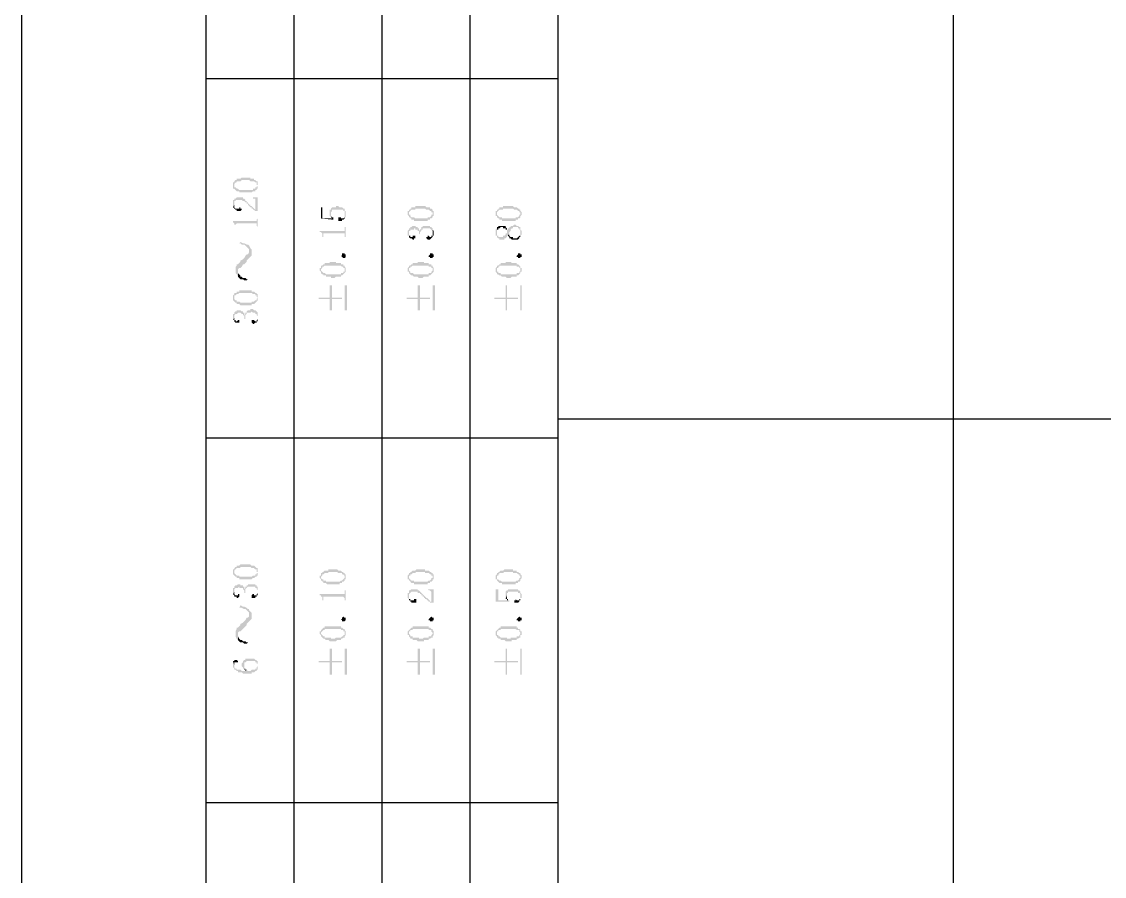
# Model space of a CAD drawing. Header units: millimetres. Extents: x 7018 to 13530, y 4187 to 5692.
# Drawn here: x 8881.97 to 8921.41, y 4588.03 to 4619.14 of the extents above; entities that cross this region are included whole.
import ezdxf

# ---------------------------------------------------------------- set-up
doc = ezdxf.new("R2010")
doc.units = ezdxf.units.MM

msp = doc.modelspace()

# ---------------------------------------------------------------- hatches: boundary and pattern name
at = {"transparency": 33554559}
for points in [[(8889.668, 4613.196), (8889.668, 4613.106), (8889.668, 4613.061), (8889.713, 4613.061), (8889.713, 4613.196), (8889.713, 4613.241), (8889.713, 4613.241), (8889.759, 4613.287), (8889.804, 4613.287), (8889.804, 4613.332), (8889.939, 4613.332), (8889.984, 4613.377), (8890.255, 4613.377), (8890.3, 4613.332), (8890.436, 4613.332), (8890.481, 4613.287), (8890.526, 4613.287), (8890.526, 4613.241), (8890.526, 4613.196), (8890.571, 4613.196), (8890.571, 4613.332), (8890.526, 4613.332), (8890.481, 4613.377), (8890.436, 4613.377), (8890.436, 4613.422), (8890.3, 4613.422), (8890.3, 4613.467), (8889.984, 4613.467), (8889.939, 4613.422), (8889.804, 4613.422), (8889.804, 4613.377), (8889.759, 4613.377), (8889.713, 4613.332), (8889.713, 4613.287), (8889.668, 4613.287), (8889.668, 4613.241)], [(8889.713, 4613.061), (8889.713, 4613.061), (8889.759, 4613.016), (8889.759, 4613.016), (8889.804, 4612.971), (8889.894, 4612.971), (8889.894, 4612.926), (8890.345, 4612.926), (8890.39, 4612.971), (8890.481, 4612.971), (8890.481, 4613.016), (8890.526, 4613.016), (8890.526, 4613.061), (8890.571, 4613.061), (8890.571, 4613.106), (8890.571, 4613.151), (8890.571, 4613.196), (8890.571, 4613.241), (8890.571, 4613.287), (8890.571, 4613.332), (8890.571, 4613.151), (8890.526, 4613.151), (8890.526, 4613.106), (8890.481, 4613.106), (8890.481, 4613.061), (8890.39, 4613.061), (8890.39, 4613.016), (8889.894, 4613.016), (8889.849, 4613.061), (8889.804, 4613.061), (8889.759, 4613.106), (8889.713, 4613.106), (8889.713, 4613.151), (8889.713, 4613.196)], [(8889.668, 4612.519), (8889.668, 4612.474), (8889.668, 4612.384), (8889.668, 4612.384), (8889.713, 4612.474), (8889.713, 4612.564), (8889.713, 4612.61), (8889.759, 4612.61), (8889.759, 4612.655), (8889.984, 4612.655), (8890.029, 4612.61), (8890.075, 4612.61), (8890.12, 4612.564), (8890.165, 4612.564), (8890.165, 4612.519), (8890.21, 4612.519), (8890.21, 4612.474), (8890.21, 4612.474), (8890.255, 4612.429), (8890.255, 4612.429), (8890.3, 4612.384), (8890.345, 4612.384), (8890.345, 4612.339), (8890.39, 4612.339), (8890.39, 4612.294), (8890.436, 4612.294), (8890.481, 4612.249), (8890.526, 4612.249), (8890.481, 4612.294), (8890.481, 4612.294), (8890.436, 4612.339), (8890.436, 4612.339), (8890.39, 4612.384), (8890.39, 4612.384), (8890.345, 4612.429), (8890.3, 4612.429), (8890.3, 4612.474), (8890.255, 4612.474), (8890.255, 4612.519), (8890.21, 4612.519), (8890.21, 4612.564), (8890.165, 4612.564), (8890.165, 4612.61), (8890.12, 4612.61), (8890.12, 4612.655), (8890.12, 4612.655), (8890.075, 4612.7), (8890.029, 4612.7), (8890.029, 4612.745), (8889.804, 4612.745), (8889.759, 4612.7), (8889.713, 4612.7), (8889.713, 4612.655), (8889.668, 4612.655), (8889.668, 4612.61)], [(8890.345, 4612.745), (8890.39, 4612.745), (8890.39, 4612.7), (8890.481, 4612.7), (8890.481, 4612.655), (8890.481, 4612.294), (8890.526, 4612.249), (8890.571, 4612.249), (8890.571, 4612.745)], [(8889.668, 4612.384), (8889.713, 4612.339), (8889.713, 4612.339), (8889.759, 4612.294), (8889.804, 4612.294), (8889.804, 4612.249), (8889.939, 4612.249), (8889.984, 4612.294), (8889.984, 4612.339), (8889.939, 4612.339), (8889.939, 4612.384), (8889.894, 4612.384), (8889.894, 4612.339), (8889.759, 4612.339), (8889.713, 4612.384), (8889.713, 4612.474), (8889.713, 4612.474)], [(8892.873, 4612.384), (8892.873, 4611.978), (8893.324, 4611.933), (8893.324, 4611.978), (8893.324, 4612.023), (8893.279, 4611.978), (8892.918, 4611.978), (8892.918, 4612.384)], [(8893.189, 4612.203), (8893.189, 4612.113), (8893.189, 4612.068), (8893.189, 4612.068), (8893.234, 4612.023), (8893.234, 4612.158), (8893.234, 4612.203), (8893.234, 4612.203), (8893.279, 4612.249), (8893.279, 4612.294), (8893.685, 4612.294), (8893.685, 4612.249), (8893.73, 4612.249), (8893.73, 4612.203), (8893.73, 4612.158), (8893.73, 4612.023), (8893.775, 4612.023), (8893.775, 4612.068), (8893.775, 4612.158), (8893.775, 4612.203), (8893.775, 4612.249), (8893.73, 4612.249), (8893.73, 4612.294), (8893.73, 4612.339), (8893.685, 4612.339), (8893.64, 4612.384), (8893.55, 4612.384), (8893.505, 4612.429), (8893.414, 4612.429), (8893.414, 4612.384), (8893.279, 4612.384), (8893.234, 4612.339), (8893.234, 4612.294), (8893.189, 4612.294), (8893.189, 4612.249)], [(8893.234, 4612.023), (8893.234, 4612.023), (8893.279, 4611.978), (8893.279, 4611.978), (8893.324, 4612.023), (8893.279, 4612.023), (8893.234, 4612.068), (8893.234, 4612.113), (8893.234, 4612.158)], [(8893.505, 4611.978), (8893.505, 4611.888), (8893.64, 4611.888), (8893.64, 4611.933), (8893.685, 4611.933), (8893.73, 4611.978), (8893.73, 4612.158), (8893.73, 4612.068), (8893.73, 4612.023), (8893.73, 4612.023), (8893.685, 4611.978), (8893.595, 4611.978), (8893.595, 4612.023), (8893.505, 4612.023)], [(8896.032, 4612.158), (8896.032, 4612.113), (8896.032, 4612.113), (8896.077, 4612.068), (8896.077, 4612.023), (8896.077, 4612.158), (8896.077, 4612.203), (8896.077, 4612.203), (8896.122, 4612.249), (8896.122, 4612.249), (8896.167, 4612.294), (8896.303, 4612.294), (8896.303, 4612.339), (8896.664, 4612.339), (8896.709, 4612.294), (8896.799, 4612.294), (8896.844, 4612.249), (8896.889, 4612.249), (8896.889, 4612.203), (8896.935, 4612.203), (8896.935, 4612.158), (8896.935, 4612.294), (8896.935, 4612.294), (8896.889, 4612.339), (8896.844, 4612.339), (8896.844, 4612.384), (8896.709, 4612.384), (8896.664, 4612.429), (8896.303, 4612.429), (8896.303, 4612.384), (8896.167, 4612.384), (8896.167, 4612.339), (8896.122, 4612.339), (8896.122, 4612.294), (8896.077, 4612.294), (8896.077, 4612.249), (8896.032, 4612.249)], [(8896.077, 4612.023), (8896.122, 4612.023), (8896.122, 4611.978), (8896.167, 4611.978), (8896.167, 4611.933), (8896.258, 4611.933), (8896.258, 4611.888), (8896.754, 4611.888), (8896.754, 4611.933), (8896.844, 4611.933), (8896.844, 4611.978), (8896.889, 4611.978), (8896.935, 4612.023), (8896.935, 4612.068), (8896.98, 4612.068), (8896.98, 4612.113), (8896.98, 4612.158), (8896.98, 4612.203), (8896.98, 4612.249), (8896.935, 4612.249), (8896.935, 4612.294), (8896.935, 4612.158), (8896.935, 4612.113), (8896.889, 4612.113), (8896.889, 4612.068), (8896.889, 4612.068), (8896.844, 4612.023), (8896.754, 4612.023), (8896.754, 4611.978), (8896.303, 4611.978), (8896.258, 4612.023), (8896.167, 4612.023), (8896.122, 4612.068), (8896.122, 4612.113), (8896.077, 4612.113), (8896.077, 4612.158)], [(8899.236, 4612.158), (8899.236, 4612.113), (8899.236, 4612.068), (8899.281, 4612.068), (8899.281, 4612.023), (8899.281, 4612.158), (8899.281, 4612.203), (8899.281, 4612.203), (8899.327, 4612.249), (8899.327, 4612.249), (8899.372, 4612.294), (8899.507, 4612.294), (8899.507, 4612.339), (8899.868, 4612.339), (8899.913, 4612.294), (8900.004, 4612.294), (8900.049, 4612.249), (8900.094, 4612.249), (8900.094, 4612.203), (8900.139, 4612.203), (8900.139, 4612.158), (8900.139, 4612.294), (8900.094, 4612.294), (8900.094, 4612.339), (8900.049, 4612.339), (8900.004, 4612.384), (8899.913, 4612.384), (8899.868, 4612.429), (8899.507, 4612.429), (8899.507, 4612.384), (8899.372, 4612.384), (8899.372, 4612.339), (8899.327, 4612.339), (8899.327, 4612.294), (8899.281, 4612.294), (8899.281, 4612.249), (8899.236, 4612.249)], [(8899.281, 4612.023), (8899.281, 4612.023), (8899.327, 4611.978), (8899.372, 4611.978), (8899.372, 4611.933), (8899.462, 4611.933), (8899.462, 4611.888), (8899.958, 4611.888), (8899.958, 4611.933), (8900.049, 4611.933), (8900.049, 4611.978), (8900.094, 4611.978), (8900.139, 4612.023), (8900.139, 4612.068), (8900.139, 4612.068), (8900.184, 4612.113), (8900.184, 4612.158), (8900.184, 4612.203), (8900.184, 4612.203), (8900.139, 4612.249), (8900.139, 4612.294), (8900.139, 4612.158), (8900.139, 4612.113), (8900.094, 4612.113), (8900.094, 4612.068), (8900.094, 4612.068), (8900.049, 4612.023), (8899.958, 4612.023), (8899.958, 4611.978), (8899.462, 4611.978), (8899.462, 4612.023), (8899.372, 4612.023), (8899.327, 4612.068), (8899.327, 4612.068), (8899.281, 4612.113), (8899.281, 4612.158)], [(8889.668, 4611.888), (8889.668, 4611.842), (8889.668, 4611.842), (8889.713, 4611.797), (8889.713, 4611.752), (8889.759, 4611.752), (8889.759, 4611.617), (8889.759, 4611.752), (8889.759, 4611.752), (8889.804, 4611.797), (8890.526, 4611.797), (8890.526, 4611.752), (8890.526, 4611.707), (8890.571, 4611.662), (8890.571, 4611.617), (8890.571, 4612.023), (8890.571, 4611.978), (8890.526, 4611.933), (8890.526, 4611.888), (8890.481, 4611.888)], [(8899.236, 4611.481), (8899.236, 4611.436), (8899.236, 4611.346), (8899.281, 4611.346), (8899.281, 4611.301), (8899.281, 4611.301), (8899.327, 4611.256), (8899.372, 4611.256), (8899.372, 4611.211), (8899.552, 4611.211), (8899.552, 4611.256), (8899.597, 4611.256), (8899.643, 4611.301), (8899.643, 4611.346), (8899.688, 4611.346), (8899.688, 4611.391), (8899.688, 4611.391), (8899.733, 4611.436), (8899.733, 4611.481), (8899.733, 4611.481), (8899.778, 4611.526), (8899.778, 4611.572), (8899.778, 4611.572), (8899.823, 4611.617), (8899.868, 4611.617), (8899.868, 4611.662), (8900.049, 4611.662), (8900.049, 4611.617), (8900.094, 4611.617), (8900.094, 4611.572), (8900.139, 4611.572), (8900.139, 4611.481), (8900.139, 4611.346), (8900.139, 4611.346), (8900.184, 4611.391), (8900.184, 4611.481), (8900.184, 4611.526), (8900.184, 4611.526), (8900.139, 4611.572), (8900.139, 4611.617), (8900.139, 4611.662), (8900.094, 4611.662), (8900.049, 4611.707), (8900.004, 4611.707), (8899.958, 4611.752), (8899.913, 4611.752), (8899.868, 4611.707), (8899.778, 4611.707), (8899.778, 4611.662), (8899.733, 4611.662), (8899.733, 4611.617), (8899.688, 4611.617), (8899.688, 4611.572), (8899.643, 4611.572), (8899.643, 4611.526), (8899.643, 4611.436), (8899.597, 4611.436), (8899.597, 4611.391), (8899.597, 4611.391), (8899.552, 4611.346), (8899.507, 4611.346), (8899.507, 4611.301), (8899.327, 4611.301), (8899.327, 4611.346), (8899.281, 4611.346), (8899.281, 4611.391), (8899.281, 4611.617), (8899.236, 4611.572)], [(8892.828, 4611.526), (8892.828, 4611.481), (8892.873, 4611.481), (8892.918, 4611.436), (8892.918, 4611.346), (8892.918, 4611.301), (8892.963, 4611.301), (8892.963, 4611.391), (8892.963, 4611.436), (8893.73, 4611.436), (8893.73, 4611.391), (8893.73, 4611.346), (8893.73, 4611.301), (8893.775, 4611.301), (8893.775, 4611.662), (8893.73, 4611.662), (8893.73, 4611.572), (8893.73, 4611.526), (8893.64, 4611.526)], [(8896.032, 4611.436), (8896.032, 4611.346), (8896.077, 4611.346), (8896.077, 4611.436), (8896.077, 4611.481), (8896.077, 4611.526), (8896.122, 4611.526), (8896.122, 4611.572), (8896.258, 4611.572), (8896.258, 4611.617), (8896.303, 4611.617), (8896.303, 4611.572), (8896.393, 4611.572), (8896.393, 4611.526), (8896.438, 4611.526), (8896.438, 4611.481), (8896.438, 4611.436), (8896.438, 4611.436), (8896.483, 4611.391), (8896.483, 4611.436), (8896.483, 4611.481), (8896.528, 4611.526), (8896.528, 4611.572), (8896.574, 4611.572), (8896.574, 4611.617), (8896.844, 4611.617), (8896.889, 4611.572), (8896.889, 4611.572), (8896.935, 4611.526), (8896.935, 4611.481), (8896.935, 4611.436), (8896.935, 4611.617), (8896.935, 4611.617), (8896.889, 4611.662), (8896.844, 4611.662), (8896.844, 4611.707), (8896.574, 4611.707), (8896.574, 4611.662), (8896.528, 4611.662), (8896.528, 4611.617), (8896.528, 4611.617), (8896.483, 4611.572), (8896.483, 4611.526), (8896.483, 4611.526), (8896.438, 4611.572), (8896.438, 4611.617), (8896.393, 4611.617), (8896.393, 4611.662), (8896.348, 4611.662), (8896.303, 4611.707), (8896.213, 4611.707), (8896.167, 4611.662), (8896.122, 4611.662), (8896.122, 4611.617), (8896.077, 4611.617), (8896.077, 4611.572), (8896.077, 4611.572), (8896.032, 4611.526), (8896.032, 4611.481)], [(8896.077, 4611.346), (8896.077, 4611.301), (8896.077, 4611.301), (8896.122, 4611.256), (8896.167, 4611.256), (8896.213, 4611.211), (8896.258, 4611.211), (8896.258, 4611.256), (8896.303, 4611.256), (8896.303, 4611.301), (8896.303, 4611.346), (8896.213, 4611.346), (8896.213, 4611.301), (8896.122, 4611.301), (8896.122, 4611.346), (8896.077, 4611.346), (8896.077, 4611.391), (8896.077, 4611.436)], [(8896.709, 4611.256), (8896.709, 4611.256), (8896.754, 4611.211), (8896.844, 4611.211), (8896.889, 4611.256), (8896.889, 4611.256), (8896.935, 4611.301), (8896.935, 4611.346), (8896.98, 4611.346), (8896.98, 4611.436), (8896.98, 4611.481), (8896.98, 4611.526), (8896.98, 4611.526), (8896.935, 4611.572), (8896.935, 4611.436), (8896.935, 4611.391), (8896.935, 4611.346), (8896.889, 4611.346), (8896.889, 4611.301), (8896.844, 4611.301), (8896.799, 4611.346), (8896.754, 4611.346), (8896.754, 4611.301), (8896.709, 4611.301)], [(8899.281, 4611.617), (8899.281, 4611.481), (8899.281, 4611.526), (8899.281, 4611.572), (8899.327, 4611.572), (8899.327, 4611.617), (8899.372, 4611.617), (8899.417, 4611.662), (8899.507, 4611.662), (8899.507, 4611.617), (8899.597, 4611.617), (8899.597, 4611.572), (8899.643, 4611.572), (8899.643, 4611.526), (8899.643, 4611.617), (8899.643, 4611.617), (8899.597, 4611.662), (8899.597, 4611.707), (8899.327, 4611.707), (8899.327, 4611.662), (8899.281, 4611.662)], [(8899.688, 4611.346), (8899.733, 4611.301), (8899.733, 4611.256), (8899.778, 4611.256), (8899.823, 4611.211), (8900.049, 4611.211), (8900.094, 4611.256), (8900.094, 4611.301), (8900.139, 4611.301), (8900.139, 4611.481), (8900.139, 4611.391), (8900.139, 4611.346), (8900.094, 4611.346), (8900.049, 4611.301), (8900.049, 4611.301), (8900.004, 4611.256), (8899.868, 4611.256), (8899.868, 4611.301), (8899.778, 4611.301), (8899.733, 4611.346), (8899.733, 4611.391), (8899.688, 4611.391)], [(8889.894, 4611.075), (8889.939, 4611.075), (8889.984, 4611.03), (8890.075, 4611.03), (8890.12, 4610.985), (8890.165, 4610.94), (8890.165, 4610.94), (8890.21, 4610.895), (8890.255, 4610.849), (8890.255, 4610.534), (8890.255, 4610.534), (8890.3, 4610.579), (8890.345, 4610.624), (8890.345, 4610.849), (8890.3, 4610.895), (8890.255, 4610.985), (8890.255, 4610.985), (8890.21, 4611.03), (8890.165, 4611.03), (8890.075, 4611.075), (8890.029, 4611.075), (8889.939, 4611.12)], [(8889.759, 4610.082), (8889.759, 4609.992), (8889.804, 4609.947), (8889.849, 4609.857), (8889.849, 4610.037), (8889.849, 4610.127), (8889.894, 4610.172), (8889.939, 4610.172), (8889.984, 4610.218), (8890.029, 4610.308), (8890.075, 4610.308), (8890.12, 4610.353), (8890.165, 4610.398), (8890.165, 4610.443), (8890.21, 4610.488), (8890.255, 4610.534), (8890.255, 4610.804), (8890.255, 4610.759), (8890.21, 4610.669), (8890.165, 4610.669), (8890.12, 4610.624), (8890.075, 4610.534), (8890.075, 4610.534), (8890.029, 4610.488), (8889.939, 4610.443), (8889.939, 4610.398), (8889.894, 4610.353), (8889.849, 4610.308), (8889.804, 4610.308), (8889.804, 4610.263), (8889.759, 4610.218), (8889.759, 4610.127)], [(8893.775, 4610.624), (8893.775, 4610.579), (8893.775, 4610.579), (8893.73, 4610.534), (8893.685, 4610.534), (8893.64, 4610.579), (8893.64, 4610.579), (8893.595, 4610.624), (8893.64, 4610.624), (8893.64, 4610.669), (8893.64, 4610.714), (8893.73, 4610.714), (8893.73, 4610.669), (8893.775, 4610.669), (8893.775, 4610.624)], [(8896.98, 4610.624), (8896.98, 4610.579), (8896.935, 4610.579), (8896.935, 4610.534), (8896.844, 4610.534), (8896.844, 4610.579), (8896.799, 4610.579), (8896.799, 4610.624), (8896.799, 4610.624), (8896.844, 4610.669), (8896.844, 4610.714), (8896.935, 4610.714), (8896.935, 4610.669), (8896.98, 4610.669), (8896.98, 4610.624)], [(8900.184, 4610.624), (8900.184, 4610.579), (8900.139, 4610.579), (8900.139, 4610.534), (8900.049, 4610.534), (8900.049, 4610.579), (8900.004, 4610.579), (8900.004, 4610.624), (8900.004, 4610.624), (8900.049, 4610.669), (8900.049, 4610.714), (8900.139, 4610.714), (8900.139, 4610.669), (8900.184, 4610.669), (8900.184, 4610.624)], [(8892.828, 4610.127), (8892.828, 4610.082), (8892.828, 4610.082), (8892.873, 4610.037), (8892.873, 4609.992), (8892.873, 4610.127), (8892.873, 4610.127), (8892.918, 4610.172), (8892.918, 4610.218), (8892.963, 4610.218), (8893.008, 4610.263), (8893.595, 4610.263), (8893.64, 4610.218), (8893.685, 4610.218), (8893.685, 4610.172), (8893.73, 4610.172), (8893.73, 4610.127), (8893.73, 4610.263), (8893.685, 4610.263), (8893.685, 4610.308), (8893.595, 4610.308), (8893.595, 4610.353), (8893.414, 4610.353), (8893.414, 4610.398), (8893.189, 4610.398), (8893.189, 4610.353), (8893.008, 4610.353), (8893.008, 4610.308), (8892.963, 4610.308), (8892.918, 4610.263), (8892.873, 4610.263), (8892.873, 4610.218), (8892.873, 4610.172), (8892.828, 4610.172)], [(8892.873, 4609.992), (8892.918, 4609.947), (8892.963, 4609.947), (8892.963, 4609.902), (8893.053, 4609.902), (8893.053, 4609.857), (8893.234, 4609.857), (8893.234, 4609.811), (8893.369, 4609.811), (8893.414, 4609.857), (8893.595, 4609.857), (8893.595, 4609.902), (8893.64, 4609.902), (8893.685, 4609.947), (8893.685, 4609.947), (8893.73, 4609.992), (8893.73, 4609.992), (8893.775, 4610.037), (8893.775, 4610.127), (8893.775, 4610.172), (8893.775, 4610.172), (8893.73, 4610.218), (8893.73, 4610.082), (8893.73, 4610.037), (8893.685, 4610.037), (8893.685, 4609.992), (8893.595, 4609.992), (8893.595, 4609.947), (8893.053, 4609.947), (8893.008, 4609.992), (8892.963, 4609.992), (8892.918, 4610.037), (8892.918, 4610.037), (8892.873, 4610.082), (8892.873, 4610.127)], [(8896.032, 4610.127), (8896.032, 4610.082), (8896.032, 4610.037), (8896.077, 4610.037), (8896.077, 4609.992), (8896.077, 4610.127), (8896.077, 4610.172), (8896.122, 4610.172), (8896.122, 4610.218), (8896.167, 4610.218), (8896.213, 4610.263), (8896.799, 4610.263), (8896.799, 4610.218), (8896.889, 4610.218), (8896.889, 4610.172), (8896.935, 4610.172), (8896.935, 4610.127), (8896.935, 4610.263), (8896.889, 4610.263), (8896.889, 4610.308), (8896.799, 4610.308), (8896.799, 4610.353), (8896.619, 4610.353), (8896.619, 4610.398), (8896.393, 4610.398), (8896.393, 4610.353), (8896.213, 4610.353), (8896.213, 4610.308), (8896.167, 4610.308), (8896.122, 4610.263), (8896.077, 4610.263), (8896.077, 4610.218), (8896.077, 4610.218), (8896.032, 4610.172)], [(8896.077, 4609.992), (8896.122, 4609.947), (8896.122, 4609.947), (8896.167, 4609.902), (8896.213, 4609.902), (8896.258, 4609.857), (8896.393, 4609.857), (8896.438, 4609.811), (8896.574, 4609.811), (8896.619, 4609.857), (8896.799, 4609.857), (8896.799, 4609.902), (8896.844, 4609.902), (8896.889, 4609.947), (8896.889, 4609.947), (8896.935, 4609.992), (8896.935, 4609.992), (8896.98, 4610.037), (8896.98, 4610.127), (8896.98, 4610.172), (8896.98, 4610.172), (8896.935, 4610.218), (8896.935, 4610.082), (8896.935, 4610.082), (8896.889, 4610.037), (8896.889, 4609.992), (8896.799, 4609.992), (8896.799, 4609.947), (8896.258, 4609.947), (8896.213, 4609.992), (8896.122, 4609.992), (8896.122, 4610.037), (8896.122, 4610.037), (8896.077, 4610.082), (8896.077, 4610.127)], [(8899.236, 4610.127), (8899.236, 4610.082), (8899.236, 4610.037), (8899.236, 4610.037), (8899.281, 4609.992), (8899.281, 4610.127), (8899.281, 4610.172), (8899.327, 4610.172), (8899.327, 4610.218), (8899.372, 4610.218), (8899.372, 4610.263), (8900.004, 4610.263), (8900.004, 4610.218), (8900.094, 4610.218), (8900.094, 4610.172), (8900.139, 4610.172), (8900.139, 4610.127), (8900.139, 4610.218), (8900.094, 4610.263), (8900.094, 4610.263), (8900.049, 4610.308), (8900.004, 4610.308), (8900.004, 4610.353), (8899.823, 4610.353), (8899.778, 4610.398), (8899.597, 4610.398), (8899.597, 4610.353), (8899.417, 4610.353), (8899.417, 4610.308), (8899.372, 4610.308), (8899.327, 4610.263), (8899.281, 4610.263), (8899.281, 4610.218), (8899.281, 4610.218), (8899.236, 4610.172)], [(8899.281, 4609.992), (8899.281, 4609.947), (8899.327, 4609.947), (8899.372, 4609.902), (8899.417, 4609.902), (8899.462, 4609.857), (8899.597, 4609.857), (8899.643, 4609.811), (8899.778, 4609.811), (8899.823, 4609.857), (8900.004, 4609.857), (8900.004, 4609.902), (8900.049, 4609.902), (8900.094, 4609.947), (8900.094, 4609.947), (8900.139, 4609.992), (8900.139, 4610.037), (8900.184, 4610.037), (8900.184, 4610.127), (8900.184, 4610.172), (8900.139, 4610.172), (8900.139, 4610.218), (8900.139, 4610.082), (8900.139, 4610.082), (8900.094, 4610.037), (8900.094, 4609.992), (8900.004, 4609.992), (8900.004, 4609.947), (8899.417, 4609.947), (8899.417, 4609.992), (8899.327, 4609.992), (8899.327, 4610.037), (8899.281, 4610.037), (8899.281, 4610.082), (8899.281, 4610.127)], [(8889.849, 4609.857), (8889.849, 4609.857), (8889.894, 4609.811), (8889.939, 4609.766), (8890.029, 4609.766), (8890.075, 4609.721), (8890.165, 4609.721), (8890.21, 4609.766), (8890.165, 4609.766), (8890.12, 4609.811), (8890.029, 4609.811), (8889.984, 4609.857), (8889.939, 4609.857), (8889.939, 4609.902), (8889.894, 4609.947), (8889.849, 4609.992), (8889.849, 4610.037)], [(8889.668, 4609.089), (8889.668, 4609.044), (8889.668, 4608.999), (8889.668, 4608.999), (8889.713, 4608.954), (8889.713, 4609.089), (8889.713, 4609.134), (8889.713, 4609.18), (8889.759, 4609.18), (8889.804, 4609.225), (8889.849, 4609.225), (8889.894, 4609.27), (8890.345, 4609.27), (8890.39, 4609.225), (8890.481, 4609.225), (8890.481, 4609.18), (8890.526, 4609.18), (8890.526, 4609.134), (8890.526, 4609.134), (8890.571, 4609.089), (8890.571, 4609.225), (8890.526, 4609.225), (8890.526, 4609.27), (8890.481, 4609.27), (8890.436, 4609.315), (8890.345, 4609.315), (8890.345, 4609.36), (8889.894, 4609.36), (8889.894, 4609.315), (8889.804, 4609.315), (8889.804, 4609.27), (8889.713, 4609.27), (8889.713, 4609.225), (8889.713, 4609.225), (8889.668, 4609.18), (8889.668, 4609.134), (8889.668, 4609.134)], [(8892.782, 4609.089), (8892.782, 4609.044), (8893.189, 4609.044), (8893.189, 4608.638), (8893.279, 4608.638), (8893.279, 4609.044), (8893.64, 4609.044), (8893.64, 4609.089), (8893.279, 4609.089), (8893.279, 4609.541), (8893.189, 4609.541), (8893.189, 4609.089)], [(8893.82, 4608.638), (8893.82, 4609.541), (8893.73, 4609.541), (8893.73, 4608.638)], [(8895.987, 4609.089), (8895.987, 4609.044), (8896.393, 4609.044), (8896.393, 4608.638), (8896.483, 4608.638), (8896.483, 4609.044), (8896.844, 4609.044), (8896.844, 4609.089), (8896.483, 4609.089), (8896.483, 4609.541), (8896.393, 4609.541), (8896.393, 4609.089)], [(8897.025, 4608.638), (8897.025, 4609.541), (8896.935, 4609.541), (8896.935, 4608.638)], [(8899.191, 4609.089), (8899.191, 4609.044), (8899.597, 4609.044), (8899.597, 4608.638), (8899.643, 4608.638), (8899.643, 4609.044), (8900.049, 4609.044), (8900.049, 4609.089), (8899.643, 4609.089), (8899.643, 4609.541), (8899.597, 4609.541), (8899.597, 4609.089)], [(8900.184, 4608.638), (8900.184, 4609.541), (8900.139, 4609.541), (8900.139, 4608.638)], [(8889.713, 4608.954), (8889.713, 4608.954), (8889.759, 4608.909), (8889.804, 4608.909), (8889.804, 4608.864), (8889.894, 4608.864), (8889.939, 4608.819), (8890.345, 4608.819), (8890.345, 4608.864), (8890.436, 4608.864), (8890.481, 4608.909), (8890.481, 4608.909), (8890.526, 4608.954), (8890.526, 4608.954), (8890.571, 4608.999), (8890.571, 4609.089), (8890.571, 4609.134), (8890.571, 4609.18), (8890.571, 4609.225), (8890.571, 4609.089), (8890.571, 4609.089), (8890.526, 4609.044), (8890.526, 4608.999), (8890.481, 4608.999), (8890.436, 4608.954), (8890.345, 4608.954), (8890.345, 4608.909), (8889.939, 4608.909), (8889.894, 4608.954), (8889.804, 4608.954), (8889.804, 4608.999), (8889.759, 4608.999), (8889.713, 4609.044), (8889.713, 4609.089), (8889.713, 4609.089)], [(8889.668, 4608.412), (8889.668, 4608.367), (8889.668, 4608.322), (8889.668, 4608.277), (8889.713, 4608.367), (8889.713, 4608.457), (8889.713, 4608.457), (8889.759, 4608.503), (8889.804, 4608.503), (8889.849, 4608.548), (8889.939, 4608.548), (8889.984, 4608.503), (8890.029, 4608.503), (8890.029, 4608.457), (8890.075, 4608.457), (8890.075, 4608.412), (8890.075, 4608.322), (8890.12, 4608.322), (8890.12, 4608.367), (8890.12, 4608.457), (8890.12, 4608.457), (8890.165, 4608.503), (8890.165, 4608.548), (8890.3, 4608.548), (8890.345, 4608.593), (8890.345, 4608.593), (8890.39, 4608.548), (8890.481, 4608.548), (8890.481, 4608.503), (8890.526, 4608.503), (8890.526, 4608.457), (8890.571, 4608.412), (8890.571, 4608.367), (8890.571, 4608.548), (8890.571, 4608.548), (8890.526, 4608.593), (8890.526, 4608.593), (8890.481, 4608.638), (8890.436, 4608.638), (8890.39, 4608.683), (8890.3, 4608.683), (8890.3, 4608.638), (8890.21, 4608.638), (8890.165, 4608.593), (8890.165, 4608.548), (8890.12, 4608.548), (8890.12, 4608.503), (8890.12, 4608.503), (8890.075, 4608.457), (8890.075, 4608.503), (8890.075, 4608.548), (8890.029, 4608.548), (8890.029, 4608.593), (8889.984, 4608.593), (8889.939, 4608.638), (8889.804, 4608.638), (8889.804, 4608.593), (8889.759, 4608.593), (8889.713, 4608.548), (8889.713, 4608.503), (8889.668, 4608.503), (8889.668, 4608.457)], [(8889.668, 4608.277), (8889.713, 4608.277), (8889.713, 4608.232), (8889.713, 4608.232), (8889.759, 4608.187), (8889.894, 4608.187), (8889.894, 4608.232), (8889.894, 4608.277), (8889.849, 4608.277), (8889.804, 4608.232), (8889.759, 4608.232), (8889.759, 4608.277), (8889.713, 4608.277), (8889.713, 4608.367), (8889.713, 4608.367)], [(8890.345, 4608.187), (8890.345, 4608.187), (8890.39, 4608.142), (8890.436, 4608.142), (8890.481, 4608.187), (8890.526, 4608.187), (8890.526, 4608.232), (8890.571, 4608.232), (8890.571, 4608.322), (8890.571, 4608.367), (8890.571, 4608.412), (8890.571, 4608.503), (8890.571, 4608.548), (8890.571, 4608.367), (8890.571, 4608.322), (8890.571, 4608.322), (8890.526, 4608.277), (8890.526, 4608.232), (8890.481, 4608.232), (8890.436, 4608.277), (8890.345, 4608.277), (8890.345, 4608.232), (8890.345, 4608.232)], [(8889.668, 4599.115), (8889.668, 4599.07), (8889.668, 4599.025), (8889.668, 4599.025), (8889.713, 4598.98), (8889.713, 4599.115), (8889.713, 4599.16), (8889.713, 4599.16), (8889.759, 4599.205), (8889.759, 4599.205), (8889.804, 4599.25), (8889.939, 4599.25), (8889.939, 4599.296), (8890.3, 4599.296), (8890.345, 4599.25), (8890.436, 4599.25), (8890.481, 4599.205), (8890.526, 4599.205), (8890.526, 4599.16), (8890.526, 4599.115), (8890.571, 4599.115), (8890.571, 4599.25), (8890.526, 4599.25), (8890.481, 4599.296), (8890.481, 4599.296), (8890.436, 4599.341), (8890.345, 4599.341), (8890.3, 4599.386), (8889.939, 4599.386), (8889.894, 4599.341), (8889.804, 4599.341), (8889.804, 4599.296), (8889.759, 4599.296), (8889.713, 4599.25), (8889.713, 4599.205), (8889.668, 4599.205)], [(8889.713, 4598.98), (8889.713, 4598.98), (8889.759, 4598.935), (8889.804, 4598.935), (8889.804, 4598.889), (8889.894, 4598.889), (8889.894, 4598.844), (8890.345, 4598.844), (8890.39, 4598.889), (8890.436, 4598.889), (8890.481, 4598.935), (8890.526, 4598.935), (8890.526, 4598.98), (8890.571, 4598.98), (8890.571, 4599.025), (8890.571, 4599.07), (8890.571, 4599.115), (8890.571, 4599.16), (8890.571, 4599.205), (8890.571, 4599.25), (8890.571, 4599.07), (8890.526, 4599.07), (8890.526, 4599.025), (8890.481, 4599.025), (8890.481, 4598.98), (8890.39, 4598.98), (8890.345, 4598.935), (8889.894, 4598.935), (8889.894, 4598.98), (8889.804, 4598.98), (8889.759, 4599.025), (8889.759, 4599.025), (8889.713, 4599.07), (8889.713, 4599.115)], [(8892.828, 4598.935), (8892.828, 4598.889), (8892.873, 4598.844), (8892.873, 4598.799), (8892.873, 4598.935), (8892.873, 4598.935), (8892.918, 4598.98), (8892.918, 4599.025), (8892.963, 4599.025), (8893.008, 4599.07), (8893.144, 4599.07), (8893.144, 4599.115), (8893.459, 4599.115), (8893.505, 4599.07), (8893.64, 4599.07), (8893.64, 4599.025), (8893.685, 4599.025), (8893.73, 4598.98), (8893.73, 4598.935), (8893.73, 4599.07), (8893.685, 4599.07), (8893.685, 4599.115), (8893.64, 4599.115), (8893.595, 4599.16), (8893.505, 4599.16), (8893.459, 4599.205), (8893.144, 4599.205), (8893.144, 4599.16), (8893.008, 4599.16), (8892.963, 4599.115), (8892.918, 4599.115), (8892.918, 4599.07), (8892.873, 4599.07), (8892.873, 4599.025), (8892.873, 4598.98), (8892.828, 4598.98)], [(8896.032, 4598.935), (8896.032, 4598.844), (8896.077, 4598.844), (8896.077, 4598.799), (8896.077, 4598.935), (8896.077, 4598.98), (8896.122, 4598.98), (8896.122, 4599.025), (8896.167, 4599.025), (8896.213, 4599.07), (8896.303, 4599.07), (8896.348, 4599.115), (8896.664, 4599.115), (8896.664, 4599.07), (8896.799, 4599.07), (8896.844, 4599.025), (8896.889, 4599.025), (8896.889, 4598.98), (8896.935, 4598.98), (8896.935, 4598.935), (8896.935, 4599.07), (8896.889, 4599.07), (8896.889, 4599.115), (8896.844, 4599.115), (8896.799, 4599.16), (8896.664, 4599.16), (8896.664, 4599.205), (8896.348, 4599.205), (8896.303, 4599.16), (8896.213, 4599.16), (8896.167, 4599.115), (8896.122, 4599.115), (8896.122, 4599.07), (8896.077, 4599.07), (8896.077, 4599.025), (8896.077, 4599.025), (8896.032, 4598.98)], [(8899.236, 4598.935), (8899.236, 4598.844), (8899.281, 4598.844), (8899.281, 4598.799), (8899.281, 4598.935), (8899.281, 4598.98), (8899.327, 4598.98), (8899.327, 4599.025), (8899.372, 4599.025), (8899.372, 4599.07), (8899.507, 4599.07), (8899.552, 4599.115), (8899.868, 4599.115), (8899.868, 4599.07), (8900.004, 4599.07), (8900.049, 4599.025), (8900.094, 4599.025), (8900.094, 4598.98), (8900.139, 4598.98), (8900.139, 4598.935), (8900.139, 4599.07), (8900.094, 4599.07), (8900.049, 4599.115), (8900.004, 4599.115), (8900.004, 4599.16), (8899.868, 4599.16), (8899.868, 4599.205), (8899.552, 4599.205), (8899.507, 4599.16), (8899.417, 4599.16), (8899.372, 4599.115), (8899.327, 4599.115), (8899.327, 4599.07), (8899.281, 4599.07), (8899.281, 4599.025), (8899.281, 4599.025), (8899.236, 4598.98)], [(8892.873, 4598.799), (8892.918, 4598.799), (8892.918, 4598.754), (8892.963, 4598.754), (8892.963, 4598.709), (8893.053, 4598.709), (8893.098, 4598.664), (8893.55, 4598.664), (8893.55, 4598.709), (8893.64, 4598.709), (8893.64, 4598.754), (8893.685, 4598.754), (8893.73, 4598.799), (8893.73, 4598.844), (8893.775, 4598.844), (8893.775, 4598.889), (8893.775, 4598.935), (8893.775, 4598.98), (8893.775, 4599.025), (8893.73, 4599.025), (8893.73, 4599.07), (8893.73, 4598.889), (8893.73, 4598.889), (8893.685, 4598.844), (8893.685, 4598.844), (8893.64, 4598.799), (8893.595, 4598.799), (8893.55, 4598.754), (8893.053, 4598.754), (8893.053, 4598.799), (8892.963, 4598.799), (8892.963, 4598.844), (8892.918, 4598.844), (8892.873, 4598.889), (8892.873, 4598.935)], [(8896.077, 4598.799), (8896.122, 4598.799), (8896.122, 4598.754), (8896.122, 4598.754), (8896.167, 4598.709), (8896.258, 4598.709), (8896.258, 4598.664), (8896.754, 4598.664), (8896.754, 4598.709), (8896.844, 4598.709), (8896.844, 4598.754), (8896.889, 4598.754), (8896.935, 4598.799), (8896.935, 4598.844), (8896.98, 4598.844), (8896.98, 4598.889), (8896.98, 4598.935), (8896.98, 4598.98), (8896.98, 4599.025), (8896.935, 4599.025), (8896.935, 4599.07), (8896.935, 4598.889), (8896.889, 4598.889), (8896.889, 4598.844), (8896.889, 4598.844), (8896.844, 4598.799), (8896.799, 4598.799), (8896.754, 4598.754), (8896.258, 4598.754), (8896.258, 4598.799), (8896.167, 4598.799), (8896.122, 4598.844), (8896.122, 4598.844), (8896.077, 4598.889), (8896.077, 4598.935)], [(8899.281, 4598.799), (8899.281, 4598.799), (8899.327, 4598.754), (8899.327, 4598.754), (8899.372, 4598.709), (8899.462, 4598.709), (8899.462, 4598.664), (8899.958, 4598.664), (8899.958, 4598.709), (8900.049, 4598.709), (8900.049, 4598.754), (8900.094, 4598.754), (8900.139, 4598.799), (8900.139, 4598.844), (8900.139, 4598.844), (8900.184, 4598.889), (8900.184, 4598.935), (8900.184, 4598.98), (8900.184, 4598.98), (8900.139, 4599.025), (8900.139, 4599.07), (8900.139, 4598.889), (8900.094, 4598.889), (8900.094, 4598.844), (8900.094, 4598.844), (8900.049, 4598.799), (8900.004, 4598.799), (8899.958, 4598.754), (8899.462, 4598.754), (8899.417, 4598.799), (8899.372, 4598.799), (8899.327, 4598.844), (8899.281, 4598.844), (8899.281, 4598.889), (8899.281, 4598.935)], [(8889.668, 4598.393), (8889.668, 4598.303), (8889.668, 4598.303), (8889.713, 4598.393), (8889.713, 4598.438), (8889.713, 4598.483), (8889.713, 4598.483), (8889.759, 4598.528), (8889.849, 4598.528), (8889.894, 4598.574), (8889.894, 4598.528), (8890.029, 4598.528), (8890.029, 4598.483), (8890.029, 4598.483), (8890.075, 4598.438), (8890.075, 4598.393), (8890.075, 4598.348), (8890.12, 4598.348), (8890.12, 4598.393), (8890.12, 4598.483), (8890.12, 4598.483), (8890.165, 4598.528), (8890.165, 4598.528), (8890.21, 4598.574), (8890.481, 4598.574), (8890.481, 4598.528), (8890.526, 4598.528), (8890.526, 4598.483), (8890.526, 4598.483), (8890.571, 4598.438), (8890.571, 4598.393), (8890.571, 4598.574), (8890.526, 4598.574), (8890.526, 4598.619), (8890.481, 4598.619), (8890.481, 4598.664), (8890.21, 4598.664), (8890.21, 4598.619), (8890.165, 4598.619), (8890.165, 4598.574), (8890.12, 4598.574), (8890.12, 4598.528), (8890.12, 4598.528), (8890.075, 4598.483), (8890.075, 4598.574), (8890.029, 4598.574), (8890.029, 4598.619), (8889.939, 4598.619), (8889.939, 4598.664), (8889.849, 4598.664), (8889.804, 4598.619), (8889.759, 4598.619), (8889.713, 4598.574), (8889.713, 4598.528), (8889.668, 4598.528), (8889.668, 4598.483), (8889.668, 4598.438)], [(8889.668, 4598.303), (8889.713, 4598.258), (8889.713, 4598.212), (8889.804, 4598.212), (8889.804, 4598.167), (8889.849, 4598.167), (8889.894, 4598.212), (8889.894, 4598.258), (8889.894, 4598.303), (8889.849, 4598.303), (8889.849, 4598.258), (8889.759, 4598.258), (8889.713, 4598.303), (8889.713, 4598.348), (8889.713, 4598.393)], [(8890.345, 4598.212), (8890.345, 4598.167), (8890.481, 4598.167), (8890.481, 4598.212), (8890.526, 4598.212), (8890.526, 4598.258), (8890.571, 4598.258), (8890.571, 4598.303), (8890.571, 4598.393), (8890.571, 4598.438), (8890.571, 4598.483), (8890.571, 4598.528), (8890.571, 4598.393), (8890.571, 4598.348), (8890.571, 4598.348), (8890.526, 4598.303), (8890.526, 4598.258), (8890.436, 4598.258), (8890.436, 4598.303), (8890.39, 4598.303), (8890.345, 4598.258), (8890.345, 4598.258)], [(8892.828, 4598.303), (8892.828, 4598.258), (8892.873, 4598.258), (8892.873, 4598.212), (8892.918, 4598.212), (8892.918, 4598.167), (8892.918, 4598.122), (8892.918, 4598.077), (8892.963, 4598.077), (8892.963, 4598.167), (8892.963, 4598.212), (8893.685, 4598.212), (8893.73, 4598.167), (8893.73, 4598.122), (8893.73, 4598.077), (8893.775, 4598.077), (8893.775, 4598.438), (8893.73, 4598.438), (8893.73, 4598.348), (8893.73, 4598.303), (8893.64, 4598.303)], [(8896.032, 4598.258), (8896.032, 4598.212), (8896.032, 4598.167), (8896.077, 4598.122), (8896.077, 4598.258), (8896.077, 4598.303), (8896.077, 4598.303), (8896.122, 4598.348), (8896.122, 4598.348), (8896.167, 4598.393), (8896.393, 4598.393), (8896.393, 4598.348), (8896.483, 4598.348), (8896.483, 4598.303), (8896.528, 4598.303), (8896.528, 4598.258), (8896.574, 4598.258), (8896.574, 4598.212), (8896.619, 4598.212), (8896.619, 4598.167), (8896.664, 4598.167), (8896.664, 4598.122), (8896.709, 4598.122), (8896.754, 4598.077), (8896.754, 4598.077), (8896.799, 4598.032), (8896.844, 4598.032), (8896.844, 4597.987), (8896.889, 4597.987), (8896.889, 4598.032), (8896.844, 4598.032), (8896.844, 4598.077), (8896.799, 4598.077), (8896.799, 4598.122), (8896.754, 4598.122), (8896.754, 4598.167), (8896.709, 4598.167), (8896.664, 4598.212), (8896.664, 4598.212), (8896.619, 4598.258), (8896.619, 4598.258), (8896.574, 4598.303), (8896.574, 4598.303), (8896.528, 4598.348), (8896.528, 4598.348), (8896.483, 4598.393), (8896.483, 4598.393), (8896.438, 4598.438), (8896.393, 4598.438), (8896.393, 4598.483), (8896.167, 4598.483), (8896.122, 4598.438), (8896.077, 4598.438), (8896.077, 4598.393), (8896.077, 4598.348), (8896.032, 4598.348)], [(8896.754, 4598.483), (8896.754, 4598.483), (8896.799, 4598.438), (8896.844, 4598.438), (8896.889, 4598.393), (8896.889, 4597.987), (8896.98, 4597.987), (8896.98, 4598.483)], [(8899.236, 4598.483), (8899.236, 4598.032), (8899.733, 4598.032), (8899.733, 4598.077), (8899.327, 4598.077), (8899.327, 4598.483)], [(8899.597, 4598.258), (8899.597, 4598.212), (8899.597, 4598.167), (8899.597, 4598.122), (8899.597, 4598.122), (8899.643, 4598.258), (8899.643, 4598.303), (8899.643, 4598.348), (8899.688, 4598.348), (8899.688, 4598.393), (8900.049, 4598.393), (8900.049, 4598.348), (8900.094, 4598.348), (8900.139, 4598.303), (8900.139, 4598.077), (8900.139, 4598.167), (8900.184, 4598.167), (8900.184, 4598.212), (8900.184, 4598.303), (8900.184, 4598.303), (8900.139, 4598.348), (8900.139, 4598.393), (8900.139, 4598.393), (8900.094, 4598.438), (8900.049, 4598.438), (8900.049, 4598.483), (8899.688, 4598.483), (8899.688, 4598.438), (8899.643, 4598.438), (8899.597, 4598.393), (8899.597, 4598.303), (8899.597, 4598.303)], [(8896.077, 4598.122), (8896.077, 4598.077), (8896.122, 4598.077), (8896.122, 4598.032), (8896.167, 4598.032), (8896.167, 4597.987), (8896.348, 4597.987), (8896.348, 4598.032), (8896.348, 4598.077), (8896.348, 4598.122), (8896.258, 4598.122), (8896.258, 4598.077), (8896.122, 4598.077), (8896.122, 4598.122), (8896.077, 4598.122), (8896.077, 4598.212), (8896.077, 4598.212)], [(8899.597, 4598.122), (8899.643, 4598.122), (8899.643, 4598.077), (8899.688, 4598.077), (8899.688, 4598.122), (8899.643, 4598.122), (8899.643, 4598.167), (8899.643, 4598.258)], [(8899.913, 4598.032), (8899.913, 4597.987), (8900.049, 4597.987), (8900.094, 4598.032), (8900.094, 4598.077), (8900.139, 4598.077), (8900.139, 4598.212), (8900.139, 4598.167), (8900.139, 4598.122), (8900.094, 4598.122), (8900.094, 4598.077), (8900.004, 4598.077), (8899.958, 4598.122), (8899.958, 4598.077), (8899.913, 4598.077)], [(8889.759, 4596.858), (8889.759, 4596.768), (8889.804, 4596.678), (8889.849, 4596.633), (8889.849, 4596.813), (8889.849, 4596.904), (8889.894, 4596.949), (8889.939, 4596.949), (8889.984, 4596.994), (8890.029, 4597.039), (8890.075, 4597.084), (8890.12, 4597.129), (8890.165, 4597.174), (8890.165, 4597.22), (8890.21, 4597.265), (8890.255, 4597.31), (8890.255, 4597.535), (8890.255, 4597.49), (8890.21, 4597.445), (8890.165, 4597.445), (8890.12, 4597.355), (8890.075, 4597.31), (8890.075, 4597.31), (8890.029, 4597.265), (8889.939, 4597.22), (8889.939, 4597.174), (8889.894, 4597.129), (8889.849, 4597.084), (8889.804, 4597.084), (8889.804, 4597.039), (8889.759, 4596.949), (8889.759, 4596.904)], [(8889.894, 4597.806), (8889.984, 4597.806), (8890.075, 4597.761), (8890.12, 4597.761), (8890.165, 4597.716), (8890.165, 4597.716), (8890.21, 4597.671), (8890.255, 4597.626), (8890.255, 4597.31), (8890.255, 4597.31), (8890.3, 4597.355), (8890.345, 4597.4), (8890.345, 4597.626), (8890.3, 4597.671), (8890.255, 4597.716), (8890.255, 4597.761), (8890.21, 4597.761), (8890.165, 4597.806), (8890.075, 4597.851), (8890.029, 4597.851), (8889.939, 4597.897)], [(8892.828, 4596.858), (8892.828, 4596.858), (8892.873, 4596.813), (8892.873, 4596.768), (8892.873, 4596.904), (8892.873, 4596.904), (8892.918, 4596.949), (8892.918, 4596.949), (8892.963, 4596.994), (8893.008, 4596.994), (8893.008, 4597.039), (8893.595, 4597.039), (8893.595, 4596.994), (8893.685, 4596.994), (8893.685, 4596.949), (8893.73, 4596.949), (8893.73, 4596.904), (8893.73, 4596.858), (8893.73, 4597.039), (8893.685, 4597.039), (8893.64, 4597.084), (8893.595, 4597.084), (8893.595, 4597.129), (8893.008, 4597.129), (8893.008, 4597.084), (8892.963, 4597.084), (8892.918, 4597.039), (8892.918, 4597.039), (8892.873, 4596.994), (8892.873, 4596.949), (8892.828, 4596.949), (8892.828, 4596.904)], [(8893.775, 4597.4), (8893.775, 4597.355), (8893.775, 4597.355), (8893.73, 4597.31), (8893.64, 4597.31), (8893.64, 4597.355), (8893.64, 4597.355), (8893.595, 4597.4), (8893.64, 4597.4), (8893.64, 4597.445), (8893.64, 4597.445), (8893.685, 4597.49), (8893.685, 4597.49), (8893.73, 4597.445), (8893.775, 4597.445), (8893.775, 4597.4)], [(8896.032, 4596.858), (8896.032, 4596.813), (8896.077, 4596.813), (8896.077, 4596.768), (8896.077, 4596.904), (8896.077, 4596.949), (8896.122, 4596.949), (8896.122, 4596.994), (8896.213, 4596.994), (8896.213, 4597.039), (8896.799, 4597.039), (8896.799, 4596.994), (8896.889, 4596.994), (8896.889, 4596.949), (8896.889, 4596.949), (8896.935, 4596.904), (8896.935, 4596.858), (8896.935, 4597.039), (8896.889, 4597.039), (8896.844, 4597.084), (8896.799, 4597.084), (8896.799, 4597.129), (8896.213, 4597.129), (8896.213, 4597.084), (8896.167, 4597.084), (8896.122, 4597.039), (8896.122, 4597.039), (8896.077, 4596.994), (8896.077, 4596.994), (8896.032, 4596.949), (8896.032, 4596.904)], [(8896.98, 4597.4), (8896.98, 4597.355), (8896.935, 4597.355), (8896.935, 4597.31), (8896.844, 4597.31), (8896.844, 4597.355), (8896.799, 4597.355), (8896.799, 4597.4), (8896.799, 4597.4), (8896.844, 4597.445), (8896.844, 4597.445), (8896.889, 4597.49), (8896.889, 4597.49), (8896.935, 4597.445), (8896.98, 4597.445), (8896.98, 4597.4)], [(8899.236, 4596.858), (8899.236, 4596.813), (8899.236, 4596.813), (8899.281, 4596.768), (8899.281, 4596.904), (8899.281, 4596.949), (8899.327, 4596.949), (8899.327, 4596.994), (8899.417, 4596.994), (8899.417, 4597.039), (8899.958, 4597.039), (8900.004, 4596.994), (8900.094, 4596.994), (8900.094, 4596.949), (8900.094, 4596.949), (8900.139, 4596.904), (8900.139, 4596.858), (8900.139, 4596.994), (8900.094, 4597.039), (8900.049, 4597.039), (8900.049, 4597.084), (8900.004, 4597.084), (8900.004, 4597.129), (8899.417, 4597.129), (8899.417, 4597.084), (8899.372, 4597.084), (8899.327, 4597.039), (8899.327, 4597.039), (8899.281, 4596.994), (8899.281, 4596.994), (8899.236, 4596.949), (8899.236, 4596.904)], [(8900.184, 4597.4), (8900.184, 4597.355), (8900.139, 4597.355), (8900.139, 4597.31), (8900.049, 4597.31), (8900.049, 4597.355), (8900.004, 4597.355), (8900.004, 4597.4), (8900.004, 4597.4), (8900.049, 4597.445), (8900.049, 4597.445), (8900.094, 4597.49), (8900.094, 4597.49), (8900.139, 4597.445), (8900.184, 4597.445), (8900.184, 4597.4)], [(8889.849, 4596.633), (8889.849, 4596.633), (8889.894, 4596.588), (8889.939, 4596.543), (8890.029, 4596.543), (8890.075, 4596.497), (8890.165, 4596.497), (8890.21, 4596.543), (8890.165, 4596.543), (8890.12, 4596.588), (8890.029, 4596.588), (8889.984, 4596.633), (8889.939, 4596.633), (8889.894, 4596.678), (8889.849, 4596.768), (8889.849, 4596.813)], [(8892.873, 4596.768), (8892.918, 4596.723), (8892.918, 4596.723), (8892.963, 4596.678), (8893.008, 4596.678), (8893.053, 4596.633), (8893.144, 4596.633), (8893.189, 4596.588), (8893.414, 4596.588), (8893.459, 4596.633), (8893.595, 4596.633), (8893.595, 4596.678), (8893.64, 4596.678), (8893.685, 4596.723), (8893.73, 4596.723), (8893.73, 4596.768), (8893.73, 4596.768), (8893.775, 4596.813), (8893.775, 4596.858), (8893.775, 4596.904), (8893.775, 4596.949), (8893.775, 4596.949), (8893.73, 4596.994), (8893.73, 4596.858), (8893.73, 4596.813), (8893.685, 4596.813), (8893.685, 4596.768), (8893.64, 4596.768), (8893.595, 4596.723), (8893.414, 4596.723), (8893.369, 4596.678), (8893.234, 4596.678), (8893.234, 4596.723), (8893.008, 4596.723), (8893.008, 4596.768), (8892.963, 4596.768), (8892.918, 4596.813), (8892.918, 4596.813), (8892.873, 4596.858), (8892.873, 4596.858)], [(8896.077, 4596.768), (8896.122, 4596.723), (8896.122, 4596.678), (8896.213, 4596.678), (8896.213, 4596.633), (8896.348, 4596.633), (8896.393, 4596.588), (8896.619, 4596.588), (8896.619, 4596.633), (8896.799, 4596.633), (8896.799, 4596.678), (8896.844, 4596.678), (8896.889, 4596.723), (8896.935, 4596.723), (8896.935, 4596.768), (8896.935, 4596.768), (8896.98, 4596.813), (8896.98, 4596.858), (8896.98, 4596.904), (8896.98, 4596.949), (8896.98, 4596.949), (8896.935, 4596.994), (8896.935, 4596.858), (8896.935, 4596.858), (8896.889, 4596.813), (8896.889, 4596.768), (8896.799, 4596.768), (8896.799, 4596.723), (8896.619, 4596.723), (8896.574, 4596.678), (8896.438, 4596.678), (8896.438, 4596.723), (8896.213, 4596.723), (8896.213, 4596.768), (8896.122, 4596.768), (8896.122, 4596.813), (8896.122, 4596.813), (8896.077, 4596.858), (8896.077, 4596.858)], [(8899.281, 4596.768), (8899.281, 4596.723), (8899.327, 4596.723), (8899.327, 4596.678), (8899.417, 4596.678), (8899.417, 4596.633), (8899.552, 4596.633), (8899.597, 4596.588), (8899.823, 4596.588), (8899.823, 4596.633), (8900.004, 4596.633), (8900.004, 4596.678), (8900.049, 4596.678), (8900.094, 4596.723), (8900.139, 4596.723), (8900.139, 4596.768), (8900.139, 4596.813), (8900.184, 4596.813), (8900.184, 4596.858), (8900.184, 4596.904), (8900.184, 4596.949), (8900.139, 4596.949), (8900.139, 4596.994), (8900.139, 4596.858), (8900.139, 4596.858), (8900.094, 4596.813), (8900.094, 4596.768), (8900.004, 4596.768), (8900.004, 4596.723), (8899.778, 4596.723), (8899.778, 4596.678), (8899.643, 4596.678), (8899.643, 4596.723), (8899.417, 4596.723), (8899.372, 4596.768), (8899.327, 4596.768), (8899.327, 4596.813), (8899.281, 4596.813), (8899.281, 4596.858), (8899.281, 4596.858)], [(8889.984, 4595.73), (8889.984, 4595.685), (8890.029, 4595.64), (8890.029, 4595.595), (8890.075, 4595.595), (8890.075, 4595.73), (8890.075, 4595.775), (8890.075, 4595.82), (8890.12, 4595.82), (8890.165, 4595.866), (8890.481, 4595.866), (8890.481, 4595.82), (8890.526, 4595.82), (8890.526, 4595.775), (8890.571, 4595.775), (8890.571, 4595.73), (8890.571, 4595.595), (8890.571, 4595.64), (8890.571, 4595.73), (8890.571, 4595.82), (8890.571, 4595.866), (8890.526, 4595.866), (8890.526, 4595.911), (8890.481, 4595.911), (8890.436, 4595.956), (8890.12, 4595.956), (8890.12, 4595.911), (8890.075, 4595.911), (8890.029, 4595.866), (8890.029, 4595.82), (8890.029, 4595.82), (8889.984, 4595.775), (8889.984, 4595.775)], [(8892.782, 4595.866), (8892.782, 4595.82), (8893.189, 4595.82), (8893.189, 4595.369), (8893.279, 4595.369), (8893.279, 4595.82), (8893.64, 4595.82), (8893.64, 4595.866), (8893.279, 4595.866), (8893.279, 4596.317), (8893.189, 4596.317), (8893.189, 4595.866)], [(8893.82, 4595.369), (8893.82, 4596.317), (8893.73, 4596.317), (8893.73, 4595.369)], [(8895.987, 4595.866), (8895.987, 4595.82), (8896.393, 4595.82), (8896.393, 4595.369), (8896.483, 4595.369), (8896.483, 4595.82), (8896.844, 4595.82), (8896.844, 4595.866), (8896.483, 4595.866), (8896.483, 4596.317), (8896.393, 4596.317), (8896.393, 4595.866)], [(8897.025, 4595.369), (8897.025, 4596.317), (8896.935, 4596.317), (8896.935, 4595.369)], [(8899.191, 4595.866), (8899.191, 4595.82), (8899.597, 4595.82), (8899.597, 4595.369), (8899.643, 4595.369), (8899.643, 4595.82), (8900.049, 4595.82), (8900.049, 4595.866), (8899.643, 4595.866), (8899.643, 4596.317), (8899.597, 4596.317), (8899.597, 4595.866)], [(8900.184, 4595.369), (8900.184, 4596.317), (8900.139, 4596.317), (8900.139, 4595.369)], [(8889.668, 4595.866), (8889.713, 4595.73), (8889.713, 4595.775), (8889.713, 4595.82), (8889.849, 4595.82), (8889.849, 4595.866), (8889.849, 4595.866), (8889.804, 4595.911), (8889.713, 4595.911), (8889.713, 4595.866)], [(8889.668, 4595.775), (8889.668, 4595.685), (8889.668, 4595.64), (8889.668, 4595.64), (8889.713, 4595.595), (8889.713, 4595.55), (8889.759, 4595.55), (8889.804, 4595.505), (8889.849, 4595.505), (8889.849, 4595.459), (8889.984, 4595.459), (8890.029, 4595.414), (8890.345, 4595.414), (8890.345, 4595.459), (8890.436, 4595.459), (8890.481, 4595.505), (8890.526, 4595.505), (8890.526, 4595.55), (8890.571, 4595.55), (8890.571, 4595.73), (8890.571, 4595.685), (8890.571, 4595.685), (8890.526, 4595.64), (8890.526, 4595.595), (8890.481, 4595.595), (8890.481, 4595.55), (8890.345, 4595.55), (8890.3, 4595.505), (8890.21, 4595.505), (8890.165, 4595.55), (8890.165, 4595.55), (8890.12, 4595.505), (8889.984, 4595.505), (8889.939, 4595.55), (8889.804, 4595.55), (8889.804, 4595.595), (8889.759, 4595.595), (8889.713, 4595.64), (8889.713, 4595.685), (8889.713, 4595.73), (8889.713, 4595.73), (8889.668, 4595.866), (8889.668, 4595.82)], [(8890.075, 4595.595), (8890.075, 4595.55), (8890.12, 4595.55), (8890.12, 4595.505), (8890.165, 4595.55), (8890.12, 4595.55), (8890.12, 4595.595), (8890.075, 4595.595), (8890.075, 4595.64), (8890.075, 4595.685), (8890.075, 4595.73)]]:
    msp.add_hatch(color=256, dxfattribs=at).paths.add_polyline_path(points)

# ---------------------------------------------------------------- linework, layer by layer
for p, q in [((8888.675, 4815.918), (8888.675, 4529.177)), ((8915.9, 4815.918), (8915.9, 4559.957)), ((8901.493, 4604.689), (9297.931, 4604.689))]:
    msp.add_line(p, q)
msp.add_lwpolyline([(9301.969, 4524.918), (9301.969, 4821.918), (8881.969, 4821.918), (8881.969, 4524.918)], close=True)
for points in [[(8901.493, 4815.918), (8901.493, 4529.177)], [(8891.88, 4643.525), (8891.88, 4550.508)], [(8895.084, 4643.525), (8895.084, 4550.508)], [(8898.289, 4643.525), (8898.289, 4550.508)], [(8888.675, 4617.078), (8901.493, 4617.078)], [(8888.675, 4603.989), (8901.493, 4603.989)], [(8888.675, 4590.721), (8901.493, 4590.721)]]:
    msp.add_lwpolyline(points)

doc.saveas('drawing.dxf')
